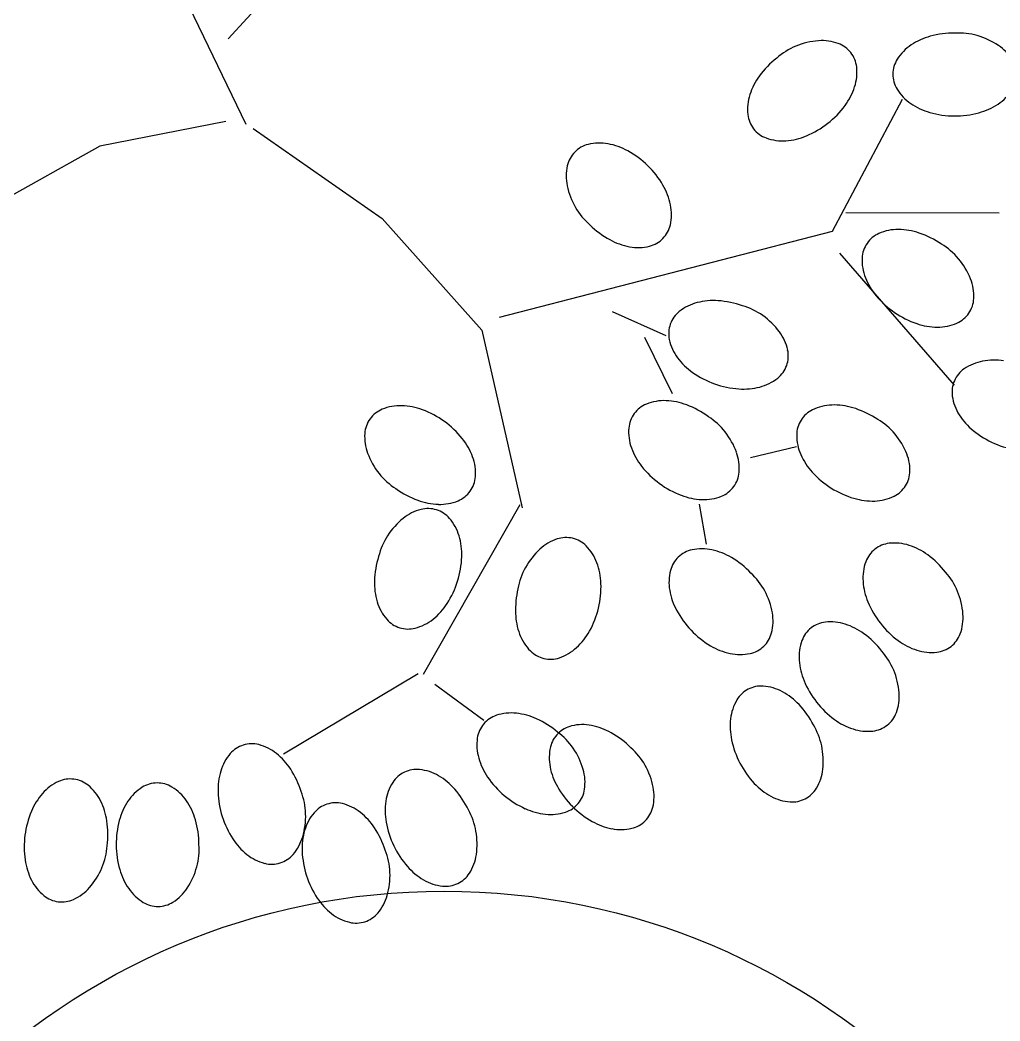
# Model space of a CAD drawing. Header units: millimetres. Extents: x 83956 to 461956, y 36707 to 125807.
# Drawn here: x 95386 to 96240, y 59506 to 60378 of the extents above; entities that cross this region are included whole.
import ezdxf

# ---------------------------------------------------------------- set-up
doc = ezdxf.new("R2010")
doc.units = ezdxf.units.MM
doc.header["$LTSCALE"] = 100
doc.header["$MEASUREMENT"] = 0
doc.layers.add('ARCH', color=9, linetype='CONTINUOUS')
doc.layers.add('SIMBOL', color=7, linetype='CONTINUOUS')

msp = doc.modelspace()

# ---------------------------------------------------------------- linework, layer by layer
at = {"layer": 'ARCH'}
for p, q in [((95582.83, 60287.17), (95476.64, 60507.41)), ((95567.3, 60361.98), (95654.47, 60457.2)), ((96093.93, 60194.24), (96154.94, 60309.32)), ((95565.19, 60289.77), (95455.25, 60268.37)), ((95589.15, 60283.82), (95701.51, 60205.32)), ((95455.25, 60268.37), (95341.23, 60204.56)), ((95701.51, 60205.32), (95788.45, 60107.99)), ((96105.68, 60210.59), (96239.24, 60210.29)), ((95803.74, 60119.17), (96093.93, 60194.24)), ((96100.18, 60175.11), (96200.14, 60059.96)), ((95902.09, 60124.33), (95948.61, 60103.43)), ((95788.45, 60107.99), (95823.4, 59953.02)), ((95930.19, 60101.81), (95954.33, 60052.91)), ((96022.66, 59996.91), (96062.59, 60006.51)), ((95821.45, 59955.7), (95737.3, 59807.75)), ((95977.8, 59956.34), (95983.83, 59921.31)), ((95732.93, 59808.42), (95615.56, 59738.29)), ((95747.47, 59799.46), (95790.11, 59767.97))]:
    msp.add_line(p, q, dxfattribs=at)
for centre, major_axis, start_param, end_param in [((96086.54, 60296.52), (-37.7, 51.53), -0.557383, -0.237596), ((96084.86, 60319.21), (-24.26, 33.17), -0.984047, -0.557287), ((96194.29, 60308.53), (-33.97, 46.44), -0.36651, -0.046723), ((96200.17, 60286.9), (-47.2, 64.55), -0.637249, -0.366299), ((96203.84, 60307.07), (-35.35, 48.33), -0.908345, -0.578032), ((96202.75, 60303.25), (-37.69, 51.53), -1.228083, -0.908296), ((96085.02, 60300.18), (-35.35, 48.32), -0.237589, 0.092724), ((96090.52, 60334.59), (-14.58, 19.94), -1.537333, -0.984034), ((96185.22, 60322.25), (-24.26, 33.17), -0.046665, 0.380095), ((96215.54, 60322.07), (-24.27, 33.17), 4.628072, 5.054832), ((96094.68, 60282.1), (-47.21, 64.54), 0.03343, 0.30438), ((96090.52, 60334.59), (-14.59, 19.94), 4.192433, 4.745732), ((96171.32, 60330.94), (-14.58, 19.94), 0.380128, 0.933427), ((96074.23, 60332.76), (-24.27, 33.17), 3.765605, 4.192365), ((96076.63, 60295.4), (-33.97, 46.44), 0.304374, 0.624161), ((96171.32, 60330.94), (-14.58, 19.94), 0.93336, 1.486659), ((96058.59, 60337.86), (-33.99, 46.43), 3.445617, 3.765405), ((96185.32, 60339.47), (-24.27, 33.17), 1.486581, 1.913341), ((96215.64, 60339.29), (-24.27, 33.17), 3.094811, 3.521571), ((96061, 60300.5), (-24.27, 33.17), 0.624002, 1.050761), ((96040.54, 60351.16), (-47.21, 64.54), 3.17501, 3.445961), ((96194.56, 60353.08), (-33.96, 46.45), 1.913618, 2.233405), ((96206.56, 60353.01), (-33.97, 46.44), 2.775083, 3.09487), ((96044.71, 60298.67), (-14.59, 19.94), 1.050841, 1.60414), ((96200.68, 60374.64), (-47.23, 64.52), 2.232887, 2.503837), ((96200.68, 60374.64), (-47.21, 64.54), 2.504153, 2.775104), ((96044.71, 60298.67), (-14.59, 19.94), 1.604116, 2.157415), ((96040.54, 60351.16), (-47.21, 64.54), 2.904096, 3.175046), ((96050.36, 60314.05), (-24.27, 33.16), 2.157296, 2.584056), ((96049.14, 60330.45), (-33.98, 46.44), 2.584153, 2.90394), ((95886.94, 60245.87), (-14.59, 19.94), -0.38834, 0.164959), ((95890.89, 60229.96), (-24.27, 33.17), -0.815062, -0.388302), ((95887.89, 60213.79), (-33.99, 46.43), -1.135076, -0.815289), ((95877.08, 60194.15), (-47.22, 64.53), -1.405955, -1.135005), ((95886.94, 60245.87), (-14.58, 19.94), 0.165095, 0.718394), ((95902.94, 60242.28), (-24.27, 33.16), 0.718146, 1.144906), ((95877.08, 60194.15), (-47.21, 64.54), 4.606474, 4.877424), ((95925.21, 60246.93), (-37.71, 51.52), 1.144881, 1.464668), ((95896.47, 60205.4), (-33.98, 46.44), 4.286569, 4.606356), ((95921.77, 60244.94), (-35.35, 48.33), 1.464911, 1.795224), ((95912.57, 60208.77), (-24.26, 33.17), 3.859989, 4.286749), ((95938.43, 60256.89), (-47.22, 64.53), 1.735754, 2.006704), ((95928.57, 60205.17), (-14.58, 19.94), 3.306663, 3.859962), ((96151.1, 60154.64), (-24.27, 33.17), -0.641655, -0.214895), ((96150.93, 60138.2), (-33.97, 46.44), -0.961253, -0.641466), ((95927.62, 60237.25), (-33.97, 46.44), 2.0068, 2.326587), ((95928.57, 60205.17), (-14.59, 19.94), 2.753319, 3.306618), ((96144.46, 60169.63), (-14.59, 19.94), -0.214779, 0.33852), ((96143.67, 60116.98), (-47.23, 64.52), -1.232581, -0.96163), ((95924.62, 60221.08), (-24.27, 33.16), 2.326411, 2.75317), ((96144.46, 60169.63), (-14.59, 19.94), 0.338475, 0.891774), ((96158.02, 60131.63), (-35.36, 48.32), -1.50328, -1.172968), ((96160.83, 60168.85), (-24.27, 33.16), 0.891628, 1.318388), ((96154.98, 60129.08), (-37.7, 51.53), 4.460183, 4.77997), ((96176.11, 60174.94), (-33.97, 46.44), 1.318641, 1.638428), ((96176.11, 60137.5), (-24.27, 33.16), 4.033244, 4.460003), ((95990.23, 60076.22), (-33.97, 46.44), -0.701839, -0.382052), ((95988.65, 60053.85), (-47.2, 64.55), -0.972568, -0.701617), ((96193.27, 60189.37), (-47.22, 64.53), 1.638198, 1.909149), ((96192.48, 60136.73), (-14.59, 19.93), 3.479888, 4.033187), ((95986.17, 60092.15), (-24.26, 33.17), -0.381997, 0.044763), ((95998.76, 60071.69), (-35.36, 48.32), -1.24394, -0.913627), ((95975.91, 60104.94), (-14.58, 19.94), 0.044781, 0.59808), ((95996.48, 60068.44), (-37.7, 51.53), -1.563537, -1.24375), ((96193.27, 60189.37), (-47.2, 64.55), 1.909547, 2.180497), ((96192.48, 60136.73), (-14.59, 19.94), 2.92679, 3.480089), ((95975.91, 60104.94), (-14.59, 19.94), 0.597821, 1.15112), ((96186.01, 60168.16), (-33.99, 46.43), 2.180018, 2.499805), ((96185.85, 60151.72), (-24.27, 33.17), 2.500033, 2.926793), ((95991.93, 60108.39), (-24.26, 33.17), 1.151319, 1.578078), ((96014.74, 60082.01), (-24.27, 33.17), 4.292834, 4.719593), ((96030.77, 60085.46), (-14.58, 19.94), 3.739805, 4.293104), ((96005.14, 60118.2), (-33.98, 46.44), 1.577992, 1.897779), ((96232.21, 60040.51), (-24.26, 33.17), -0.451563, -0.024804), ((96235.16, 60024.33), (-33.97, 46.44), -0.771286, -0.451499), ((96030.77, 60085.46), (-14.59, 19.94), 3.186088, 3.739387), ((96222.87, 60053.98), (-14.59, 19.94), -0.024835, 0.528464), ((96018.02, 60136.54), (-47.23, 64.52), 1.89758, 2.16853), ((96020.51, 60098.24), (-24.26, 33.17), 2.75962, 3.18638), ((96222.87, 60053.98), (-14.59, 19.94), 0.528442, 1.081741), ((96018.02, 60136.54), (-47.21, 64.54), 2.168878, 2.439829), ((96016.45, 60114.18), (-34, 46.43), 2.439283, 2.75907), ((95947.21, 60005.44), (-24.27, 33.16), -0.673862, -0.247102), ((95946.52, 59989.01), (-33.98, 46.44), -0.993511, -0.673724), ((96239.09, 60056.31), (-24.27, 33.17), 1.08173, 1.508489), ((95710.95, 60016.16), (-14.59, 19.94), -0.239115, 0.314185), ((95717.22, 60001.01), (-24.27, 33.17), -0.665956, -0.239196), ((95716.66, 59984.58), (-33.97, 46.44), -0.985549, -0.665762), ((95708.89, 59963.55), (-47.22, 64.53), -1.256752, -0.985802), ((95941.06, 60020.63), (-14.58, 19.94), -0.24685, 0.306449), ((95938.58, 59968.04), (-47.21, 64.54), -1.264359, -0.993409), ((96087.48, 60016.37), (-14.59, 19.94), -0.174341, 0.378958), ((96094.72, 60001.66), (-24.27, 33.17), -0.601219, -0.174459), ((96095.22, 59985.22), (-33.97, 46.45), -0.920747, -0.60096), ((96088.82, 59963.73), (-47.23, 64.53), -1.19207, -0.921119), ((95710.95, 60016.16), (-14.59, 19.94), 0.314164, 0.867463), ((95941.06, 60020.63), (-14.59, 19.94), 0.306241, 0.85954), ((95953.39, 59982.22), (-35.35, 48.33), -1.535357, -1.205045), ((96087.48, 60016.37), (-14.59, 19.94), 0.37895, 0.932249), ((96102.56, 59978.95), (-35.35, 48.33), -1.462752, -1.13244), ((96252.94, 60065.17), (-33.98, 46.44), 1.50855, 1.828337), ((95708.89, 59963.55), (-47.22, 64.53), -1.527601, -1.256651), ((95957.4, 60019.33), (-24.27, 33.17), 0.859629, 1.286389), ((96267.07, 60082.58), (-47.21, 64.53), 1.828313, 2.099263), ((95727.3, 60014.99), (-24.27, 33.17), 0.867474, 1.294233), ((95726.39, 59977.55), (-33.97, 46.45), 4.435979, 4.755766), ((95950.27, 59979.76), (-37.7, 51.53), 4.428056, 4.747843), ((96103.87, 60016.26), (-24.27, 33.17), 0.932109, 1.358868), ((96099.63, 59976.28), (-37.7, 51.53), 4.500603, 4.82039), ((95972.86, 60024.93), (-33.98, 46.44), 1.286382, 1.606169), ((96267.07, 60082.58), (-47.19, 64.55), 2.099626, 2.370577), ((95748.64, 60022.89), (-37.69, 51.53), 1.294303, 1.61409), ((95741.81, 59983.27), (-24.27, 33.17), 4.009079, 4.435839), ((95971.66, 59987.5), (-24.26, 33.17), 4.001311, 4.428071), ((96118.89, 60022.96), (-33.97, 46.44), 1.358988, 1.678775), ((96120.4, 59985.55), (-24.27, 33.17), 4.073694, 4.500454), ((95990.48, 60038.8), (-47.21, 64.54), 1.606268, 1.877219), ((96136.79, 59985.43), (-14.58, 19.94), 3.52069, 4.073989), ((95745.54, 60020.41), (-35.35, 48.33), 1.614122, 1.944435), ((95758.16, 59982.1), (-14.59, 19.94), 3.455771, 4.00907), ((95988, 59986.2), (-14.59, 19.94), 3.447873, 4.001172), ((96135.45, 60038.07), (-47.21, 64.53), 1.678736, 1.949686), ((95760.23, 60034.71), (-47.21, 64.54), 1.885073, 2.156023), ((95758.16, 59982.1), (-14.59, 19.94), 2.902536, 3.455835), ((95990.48, 60038.8), (-47.21, 64.54), 1.877226, 2.148176), ((95988, 59986.2), (-14.59, 19.94), 2.894616, 3.447915), ((96135.45, 60038.07), (-47.21, 64.54), 1.949703, 2.220654), ((96136.79, 59985.43), (-14.59, 19.94), 2.967207, 3.520506), ((95752.46, 60013.68), (-33.97, 46.44), 2.155985, 2.475772), ((95751.89, 59997.24), (-24.27, 33.17), 2.475729, 2.902489), ((95982.54, 60017.83), (-33.98, 46.43), 2.147919, 2.467706), ((95981.85, 60001.4), (-24.26, 33.17), 2.468116, 2.894876), ((96129.06, 60016.58), (-33.99, 46.43), 2.220294, 2.540081), ((96129.56, 60000.14), (-24.27, 33.16), 2.540325, 2.967084), ((95745.56, 59911.88), (-24.27, 33.17), -0.381526, 0.045234), ((95741.5, 59927.76), (-14.59, 19.94), -0.934689, -0.38139), ((95741.5, 59927.76), (-14.59, 19.94), -1.488011, -0.934712), ((95759.81, 59894.15), (-37.69, 51.53), 0.045427, 0.365214), ((95729.11, 59917.02), (-24.27, 33.17), 4.36834, 4.7951), ((95756.47, 59896.3), (-35.37, 48.32), 0.364862, 0.695175), ((95713.34, 59912.36), (-33.96, 46.45), 4.04883, 4.368617), ((95866.86, 59886.94), (-24.27, 33.17), -0.313266, 0.113493), ((95861.73, 59902.51), (-14.59, 19.94), -0.866643, -0.313344), ((95861.73, 59902.51), (-14.59, 19.94), -1.419917, -0.866618), ((95882.29, 59870.22), (-37.69, 51.53), 0.113579, 0.433366), ((95850.11, 59890.95), (-24.26, 33.17), 4.436627, 4.863386), ((95976.7, 59892.38), (-14.59, 19.94), -0.421538, 0.131761), ((95980.12, 59876.35), (-24.27, 33.17), -0.848259, -0.421499), ((95976.59, 59860.29), (-33.97, 46.44), -1.167918, -0.848131), ((96146.2, 59897.65), (-14.59, 19.94), 0.033319, 0.586618), ((96146.2, 59897.65), (-14.58, 19.94), -0.519876, 0.033423), ((96148.03, 59881.36), (-24.27, 33.16), -0.946923, -0.520164), ((96142.93, 59865.72), (-33.97, 46.45), -1.266321, -0.946534), ((95774.69, 59886.89), (-47.2, 64.54), 0.63626, 0.90721), ((95690.94, 59913.08), (-47.2, 64.54), 3.777841, 4.048791), ((95976.7, 59892.38), (-14.59, 19.94), 0.131849, 0.685148), ((95965.13, 59841.02), (-47.22, 64.53), -1.439056, -1.168106), ((96129.63, 59847.67), (-47.21, 64.54), -1.537427, -1.266477), ((95878.82, 59872.14), (-35.36, 48.32), 0.433204, 0.763517), ((95834.69, 59885.22), (-33.97, 46.44), 4.116856, 4.436643), ((95992.57, 59888.26), (-24.27, 33.16), 0.684904, 1.111664), ((96161.58, 59891.99), (-24.27, 33.16), 0.586388, 1.013147), ((95752.28, 59887.61), (-33.99, 46.43), 0.906707, 1.226494), ((95690.94, 59913.08), (-47.22, 64.53), 3.506662, 3.777612), ((95982.18, 59852.41), (-35.35, 48.33), 4.573339, 4.903652), ((96177.99, 59893.21), (-33.97, 46.44), 1.013488, 1.333275), ((96147.72, 59857.33), (-35.35, 48.32), 4.474817, 4.80513), ((95897.63, 59863.99), (-47.19, 64.55), 0.704624, 0.975575), ((95812.29, 59884.41), (-47.21, 64.54), 3.845876, 4.116826), ((96008.77, 59891.09), (-33.97, 46.44), 1.111949, 1.431736), ((95978.68, 59850.54), (-37.7, 51.53), 4.253502, 4.573289), ((96144.05, 59855.81), (-37.7, 51.53), 4.154986, 4.474773), ((95736.51, 59882.94), (-24.27, 33.17), 1.226757, 1.653517), ((95709.76, 59900.91), (-33.97, 46.44), 3.186988, 3.506775), ((95812.29, 59884.41), (-47.24, 64.52), 3.574511, 3.845461), ((96028.53, 59901.69), (-47.21, 64.54), 1.431711, 1.702662), ((96198.69, 59901.82), (-47.21, 64.54), 1.333291, 1.604242), ((95724.12, 59872.2), (-14.59, 19.94), 1.653553, 2.206852), ((95720.06, 59888.09), (-24.27, 33.17), 2.760133, 3.186892), ((95875.22, 59863.18), (-33.97, 46.44), 0.975312, 1.295099), ((96001.09, 59854.45), (-24.26, 33.17), 3.826851, 4.25361), ((96092.37, 59812.68), (-24.26, 33.17), -0.946425, -0.519665), ((96166.74, 59857.5), (-24.26, 33.18), 3.728568, 4.155328), ((95724.12, 59872.2), (-14.58, 19.94), 2.206979, 2.760278), ((95831.9, 59873.55), (-33.98, 46.44), 3.254983, 3.57477), ((96028.53, 59901.69), (-47.2, 64.54), 1.702863, 1.973814), ((96090.55, 59828.97), (-14.58, 19.94), 0.033519, 0.586818), ((96090.55, 59828.97), (-14.58, 19.94), -0.519846, 0.033453), ((96087.28, 59797.04), (-33.98, 46.44), -1.266613, -0.946826), ((96198.69, 59901.82), (-47.22, 64.53), 1.603999, 1.87495), ((95859.8, 59857.45), (-24.27, 33.17), 1.294955, 1.721714), ((96016.96, 59850.33), (-14.59, 19.94), 3.273381, 3.82668), ((96105.93, 59823.31), (-24.26, 33.17), 0.586883, 1.013642), ((96073.98, 59778.99), (-47.21, 64.53), -1.537447, -1.266497), ((96185.39, 59883.76), (-33.97, 46.44), 1.875208, 2.194995), ((96182.12, 59851.84), (-14.59, 19.94), 3.174876, 3.728175), ((95848.18, 59845.89), (-14.58, 19.94), 1.721858, 2.275157), ((95843.05, 59861.46), (-24.26, 33.17), 2.828383, 3.255143), ((96017.07, 59882.42), (-33.98, 46.44), 1.973618, 2.293405), ((96016.96, 59850.33), (-14.59, 19.94), 2.720212, 3.273511), ((96092.06, 59788.65), (-35.35, 48.33), 4.474868, 4.805181), ((96180.29, 59868.13), (-24.26, 33.17), 2.194925, 2.621685), ((96182.12, 59851.84), (-14.58, 19.94), 2.62174, 3.175039), ((95848.18, 59845.89), (-14.59, 19.94), 2.274984, 2.828283), ((96013.54, 59866.36), (-24.26, 33.17), 2.293425, 2.720184), ((96122.33, 59824.53), (-33.97, 46.44), 1.013488, 1.333275), ((96088.4, 59787.13), (-37.69, 51.53), 4.155084, 4.474871), ((96143.03, 59833.14), (-47.22, 64.53), 1.333135, 1.604086), ((96031.9, 59773.1), (-14.59, 19.94), -0.15125, 0.402049), ((96031.9, 59773.1), (-14.58, 19.94), -0.70431, -0.151011), ((96030.7, 59756.75), (-24.25, 33.18), -1.130914, -0.704154), ((96045.98, 59764.71), (-24.25, 33.18), 0.402454, 0.829214), ((96022.82, 59742.32), (-33.97, 46.44), -1.450903, -1.131116), ((96111.08, 59788.82), (-24.27, 33.16), 3.728073, 4.154833), ((96006.44, 59727.01), (-47.21, 64.53), 4.561212, 4.832162), ((96143.03, 59833.14), (-47.21, 64.54), 1.604241, 1.875192), ((95808.85, 59748.82), (-14.59, 19.94), -0.312997, 0.240302), ((95813.98, 59733.25), (-24.26, 33.17), -0.739433, -0.312673), ((95812.21, 59716.9), (-33.98, 46.44), -1.059578, -0.739791), ((95802.91, 59696.5), (-47.22, 64.53), -1.330598, -1.059647), ((96062.33, 59762.9), (-33.96, 46.45), 0.829251, 1.149038), ((96129.74, 59815.08), (-33.98, 46.44), 1.87499, 2.194777), ((96126.47, 59783.16), (-14.59, 19.94), 3.174895, 3.728194), ((95808.85, 59748.82), (-14.59, 19.94), 0.240308, 0.793607), ((95872.23, 59739.06), (-14.59, 19.94), -0.400459, 0.15284), ((95875.98, 59723.1), (-24.26, 33.17), -0.827237, -0.400478), ((95872.79, 59706.97), (-33.99, 46.43), -1.147296, -0.827509), ((96025.99, 59733.19), (-35.35, 48.33), 4.290381, 4.620694), ((96124.64, 59799.45), (-24.27, 33.16), 2.194684, 2.621444), ((96126.47, 59783.16), (-14.59, 19.94), 2.62163, 3.174929), ((95825.07, 59746.44), (-24.27, 33.16), 0.793433, 1.220192), ((95872.23, 59739.06), (-14.59, 19.94), 0.152657, 0.705956), ((95818.62, 59709.68), (-35.35, 48.33), 4.681844, 5.012157), ((95861.73, 59687.46), (-47.23, 64.52), -1.418258, -1.147307), ((96084.26, 59767.57), (-47.21, 64.54), 1.148709, 1.419659), ((95587.77, 59722.78), (-14.59, 19.94), -0.328009, 0.22529), ((95587.77, 59722.78), (-14.58, 19.94), -0.881242, -0.327943), ((95583.72, 59706.9), (-24.27, 33.16), -1.308299, -0.881539), ((95888.18, 59735.27), (-24.26, 33.17), 0.706136, 1.132895), ((95815.34, 59707.43), (-37.7, 51.53), 4.361965, 4.681752), ((95878.54, 59699.21), (-35.35, 48.32), 4.594204, 4.924517), ((96022.1, 59732.37), (-37.69, 51.54), 3.97067, 4.290457), ((95600.16, 59712.05), (-24.27, 33.17), 0.225234, 0.651993), ((95573.42, 59694.07), (-33.98, 46.44), 4.655311, 4.975098), ((95840.87, 59751.01), (-33.97, 46.44), 1.220441, 1.540228), ((95615.93, 59707.39), (-33.98, 46.43), 0.651844, 0.971631), ((95554.6, 59681.89), (-47.21, 64.54), 4.384424, 4.655375), ((95731.52, 59700.46), (-14.59, 19.94), -0.737425, -0.184126), ((95729.78, 59684.16), (-24.26, 33.17), -1.164217, -0.737457), ((95904.32, 59738.43), (-33.98, 46.44), 1.132789, 1.452576), ((95837.2, 59713.75), (-24.25, 33.18), 3.935554, 4.362313), ((95875.08, 59697.26), (-37.7, 51.53), 4.274465, 4.594252), ((96084.26, 59767.57), (-47.21, 64.54), 1.419644, 1.690594), ((96044.72, 59729.86), (-24.26, 33.18), 3.544026, 3.970786), ((95436.38, 59677.17), (-24.26, 33.17), -0.20536, 0.2214), ((95429.61, 59692.09), (-14.59, 19.94), -0.758738, -0.205439), ((95429.61, 59692.09), (-14.58, 19.94), -1.311855, -0.758556), ((95731.52, 59700.46), (-14.59, 19.94), -0.184156, 0.369143), ((95721.43, 59670), (-33.98, 46.44), -1.484167, -1.16438), ((95859.36, 59763.68), (-47.21, 64.54), 1.540201, 1.811151), ((95419.29, 59679.35), (-24.26, 33.17), 4.544478, 4.971238), ((95514.21, 59674.76), (-24.27, 33.17), -0.0695, 0.357259), ((95505.47, 59688.63), (-14.59, 19.94), -0.622749, -0.06945), ((95505.47, 59688.63), (-14.58, 19.94), -1.175884, -0.622585), ((95496.98, 59674.61), (-24.27, 33.17), 4.680295, 5.107055), ((95574.93, 59684.54), (-35.35, 48.32), 4.113437, 4.44375), ((95745.32, 59691.62), (-24.26, 33.17), 0.369366, 0.796126), ((95704.55, 59655.24), (-47.21, 64.53), 4.528197, 4.799147), ((95923.84, 59749.45), (-47.21, 64.54), 1.452633, 1.723584), ((95853.42, 59711.37), (-14.58, 19.94), 3.3821, 3.935399), ((95897.4, 59701.64), (-24.26, 33.17), 3.847714, 4.274473), ((96067.87, 59752.26), (-33.97, 46.45), 1.690702, 2.010489), ((96058.8, 59721.48), (-14.59, 19.94), 2.990461, 3.54376), ((95448.77, 59666.35), (-33.97, 46.44), 0.221422, 0.541209), ((95404.58, 59671.99), (-33.99, 46.43), 4.224459, 4.544246), ((95527.95, 59665.72), (-33.96, 46.45), 0.357551, 0.677338), ((95483.4, 59665.33), (-33.98, 46.44), 4.360423, 4.68021), ((95638.34, 59708.12), (-47.22, 64.53), 0.971689, 1.242639), ((95761.59, 59689.27), (-33.96, 46.45), 0.796274, 1.116061), ((95859.36, 59763.68), (-47.21, 64.54), 1.811184, 2.082134), ((96059.99, 59737.83), (-24.27, 33.17), 2.010311, 2.437071), ((96058.8, 59721.48), (-14.59, 19.94), 2.436985, 2.990284), ((95469.44, 59657.66), (-47.21, 64.54), 0.541289, 0.812239), ((95660.92, 59671.3), (-14.59, 19.94), -0.318788, 0.234511), ((95660.92, 59671.3), (-14.59, 19.94), -0.872169, -0.31887), ((95657.01, 59655.38), (-24.26, 33.17), -1.298828, -0.872069), ((95724.3, 59660.77), (-35.35, 48.33), 4.257337, 4.58765), ((95850.06, 59743.29), (-33.98, 46.44), 2.082046, 2.401833), ((95853.42, 59711.37), (-14.59, 19.94), 2.82864, 3.381939), ((95923.84, 59749.45), (-47.2, 64.55), 1.723832, 1.994783), ((95913.35, 59697.85), (-14.59, 19.94), 3.294436, 3.847735), ((95382.4, 59668.78), (-47.22, 64.53), 3.95364, 4.224591), ((95549.6, 59659.91), (-47.22, 64.53), 0.676987, 0.947938), ((95461.85, 59659.14), (-47.21, 64.54), 4.089629, 4.36058), ((95638.34, 59708.12), (-47.22, 64.53), 1.242678, 1.513629), ((95570.96, 59684.41), (-37.71, 51.52), 3.793464, 4.113251), ((95673.41, 59660.68), (-24.27, 33.16), 0.234371, 0.661131), ((95646.84, 59642.46), (-33.98, 46.44), 4.664474, 4.984261), ((95848.28, 59726.94), (-24.27, 33.16), 2.401672, 2.828432), ((95912.79, 59729.94), (-33.98, 46.44), 1.99449, 2.314277), ((95913.35, 59697.85), (-14.58, 19.94), 2.741144, 3.294443), ((95689.22, 59656.17), (-33.97, 46.44), 0.661312, 0.981099), ((95628.13, 59630.11), (-47.22, 64.53), 4.393558, 4.664509), ((95783.67, 59693.21), (-47.22, 64.53), 1.11563, 1.386581), ((95720.39, 59660.08), (-37.68, 51.54), 3.937773, 4.25756), ((95909.6, 59713.81), (-24.27, 33.16), 2.314098, 2.740857), ((95469.44, 59657.66), (-47.23, 64.52), 0.811889, 1.08284), ((95619.52, 59695.94), (-33.98, 46.44), 1.513728, 1.833515), ((95592.78, 59677.96), (-24.26, 33.17), 3.366891, 3.79365), ((95401.98, 59662.7), (-35.36, 48.32), 3.682621, 4.012934), ((95549.6, 59659.91), (-47.21, 64.53), 0.947986, 1.218937), ((95482.08, 59655.76), (-35.34, 48.33), 3.81891, 4.149223), ((95711.62, 59657.11), (-47.21, 64.54), 0.981058, 1.252008), ((95648.44, 59632.94), (-35.36, 48.32), 4.122591, 4.452904), ((95783.67, 59693.21), (-47.21, 64.53), 1.38661, 1.65756), ((95447.25, 59654.44), (-33.98, 46.44), 1.083074, 1.402861), ((95609.22, 59683.11), (-24.27, 33.17), 1.833476, 2.260236), ((95605.17, 59667.23), (-14.59, 19.94), 2.81355, 3.366849), ((95742.9, 59656.83), (-24.27, 33.17), 3.510707, 3.937467), ((95398.32, 59664.24), (-37.7, 51.53), 3.362952, 3.682739), ((95528.05, 59653.72), (-33.97, 46.44), 1.219037, 1.538824), ((95478.24, 59656.79), (-37.71, 51.52), 3.498697, 3.818484), ((95605.17, 59667.23), (-14.58, 19.94), 2.260338, 2.813637), ((95766.79, 59678.45), (-33.97, 46.44), 1.657597, 1.977384), ((95432.54, 59647.09), (-24.27, 33.17), 1.40286, 1.82962), ((95711.62, 59657.11), (-47.21, 64.54), 1.252087, 1.523038), ((95644.47, 59632.77), (-37.71, 51.52), 3.802602, 4.122389), ((95758.44, 59664.28), (-24.26, 33.17), 1.977387, 2.404147), ((95756.7, 59647.98), (-14.59, 19.94), 2.957394, 3.510693), ((95415.45, 59649.27), (-24.27, 33.17), 2.936206, 3.362966), ((95514.48, 59644.44), (-24.27, 33.17), 1.538712, 1.965472), ((95497.25, 59644.29), (-24.26, 33.17), 3.072135, 3.498895), ((95756.7, 59647.98), (-14.59, 19.94), 2.404131, 2.95743), ((95422.23, 59634.35), (-14.59, 19.94), 1.829541, 2.38284), ((95422.23, 59634.35), (-14.58, 19.94), 2.382981, 2.93628), ((95692.92, 59644.75), (-33.98, 46.44), 1.522955, 1.842742), ((95666.35, 59626.53), (-24.26, 33.17), 3.376295, 3.803055), ((95505.98, 59630.42), (-14.59, 19.93), 1.965269, 2.518568), ((95505.98, 59630.42), (-14.59, 19.94), 2.518776, 3.072075), ((95682.74, 59631.83), (-24.26, 33.17), 1.842764, 2.269524), ((95678.83, 59615.91), (-14.58, 19.94), 2.269556, 2.822855), ((95678.83, 59615.91), (-14.59, 19.94), 2.822791, 3.37609)]:
    msp.add_ellipse(centre, major_axis=major_axis, ratio=1, start_param=start_param, end_param=end_param, dxfattribs=at)
at = {"layer": 'SIMBOL', "color": 2}
msp.add_circle((95755.45, 59019.06), 600, dxfattribs=at)

doc.saveas('drawing.dxf')
